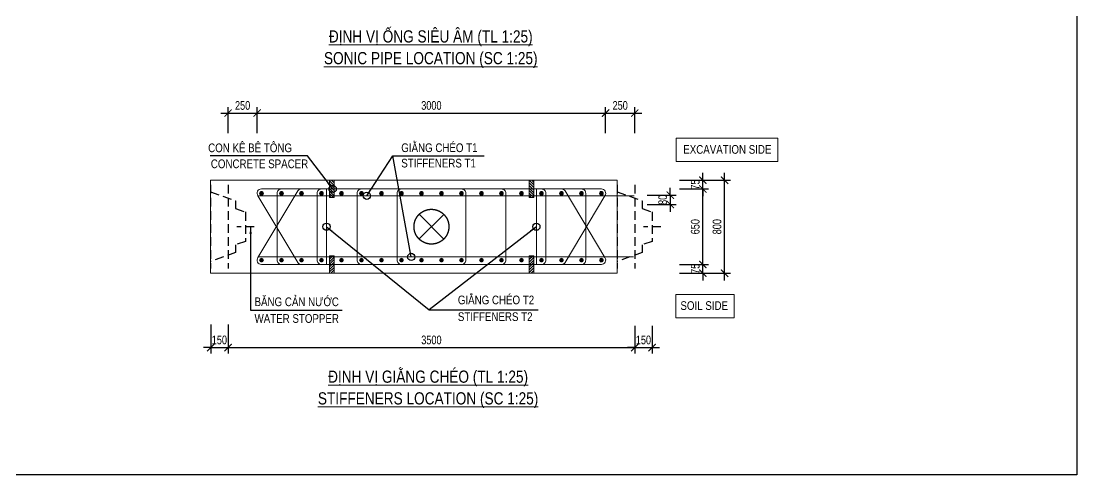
# Model space of a CAD drawing. Header units: millimetres. Extents: x 2746337 to 7547699, y -363432 to 15720.
# Drawn here: x 3111002 to 3147351, y -363432 to -347812 of the extents above; entities that cross this region are included whole.
import ezdxf
from ezdxf.enums import TextEntityAlignment as Align

# ---------------------------------------------------------------- set-up
doc = ezdxf.new("R2010")
doc.units = ezdxf.units.MM
doc.header["$LTSCALE"] = 1200
doc.header["$PDMODE"] = 3
doc.linetypes.add('CENTER', pattern=[2, 1.25, -0.25, 0.25, -0.25])
doc.linetypes.add('HIDDEN', pattern=[0.375, 0.25, -0.125])
for name, color, linetype, lineweight in [('5', 5, 'Continuous', 13), ('BOUND', 3, 'Continuous', 20), ('CWS', 8, 'HIDDEN', 9), ('ENOTE', 2, 'Continuous', 15), ('GRID', 74, 'CENTER', 15), ('K-THUOC', 1, 'Continuous', 18), ('LEADER', 8, 'Continuous', 9), ('MCT', 6, 'Continuous', 20), ('T2HI', 4, 'HIDDEN', 13), ('TEXTMA', 2, 'Continuous', 13), ('TEXTVN', 2, 'Continuous', 20), ('TIE', 4, 'Continuous', 13)]:
    doc.layers.add(name, color=color, linetype=linetype, lineweight=lineweight)
for name, color, linetype in [('CDC.04.HIDDEN', 8, 'HIDDEN'), ('CDC.11.NOTE', 8, 'Continuous'), ('MIE', 5, 'HIDDEN')]:
    doc.layers.add(name, color=color, linetype=linetype)
doc.styles.add('DB_Arial', font='arial.ttf', dxfattribs={"width": 0.8})
doc.styles.add('SMTEXT', font='arial.ttf', dxfattribs={"width": 0.75})
doc.dimstyles.new('BSV1-100', dxfattribs={"dimtxt": 300, "dimasz": 250, "dimexe": 200, "dimexo": 0, "dimgap": 108, "dimtad": 1, "dimdec": 0, "dimdsep": 46, "dimtxsty": 'SMTEXT', "dimblk": 'ARCHTICK', "dimcen": 100, "dimdle": 250, "dimclrd": 256, "dimclre": 256, "dimclrt": 1, "dimadec": 0, "dimazin": 0, "dimtfac": 1, "dimtdec": 0, "dimtix": 1, "dimtmove": 2, "dimatfit": 3, "dimfxl": 720, "dimfxlon": 1, "dimtolj": 1, "dimtzin": 0, "dimarcsym": 0})
doc.dimstyles.new('BSV25', dxfattribs={"dimtxt": 300, "dimasz": 250, "dimexe": 200, "dimexo": 0, "dimgap": 108, "dimtad": 1, "dimdec": 0, "dimlfac": 0.25, "dimdsep": 46, "dimtxsty": 'SMTEXT', "dimblk": 'ARCHTICK', "dimcen": 100, "dimdle": 250, "dimclrd": 256, "dimclre": 256, "dimclrt": 2, "dimadec": 0, "dimazin": 0, "dimtfac": 1, "dimtdec": 0, "dimtix": 1, "dimtmove": 2, "dimatfit": 3, "dimfxl": 800, "dimfxlon": 1, "dimtolj": 1, "dimtzin": 0, "dimarcsym": 0})

# ---------------------------------------------------------------- blocks, each defined once
blk = doc.blocks.new('cws800')
at = {"layer": 'CDC.04.HIDDEN'}
for p, q in [((-600, 1440), (-600, -1440)), ((0, 1440), (0, -1440))]:
    blk.add_line(p, q, dxfattribs=at)
for points in [[(0, 1200), (-860, 888), (-860, 627), (-1200, 507), (-1200, -507), (-860, -627), (-860, -888), (0, -1200)], [(-1500, 0), (-900, 0)]]:
    blk.add_lwpolyline(points, dxfattribs=at)
blk = doc.blocks.new('_ArchTick')
at = {"color": 0, "linetype": 'ByBlock', "const_width": 0.15}
blk.add_lwpolyline([(-0.5, -0.5), (0.5, 0.5)], dxfattribs=at)
blk = doc.blocks.new('*D2010')
at = {"layer": 'Defpoints', "color": 0, "transparency": 16777216}
for p in [(3117528, -356489), (3118128, -356329), (3118128, -359051)]:
    blk.add_point(p, dxfattribs=at)
at = {"layer": 'K-THUOC', "lineweight": -2, "transparency": 16777216}
for p, q in [((3117528, -358251), (3117528, -359251)), ((3118128, -358251), (3118128, -359251)), ((3117528, -359051), (3117278, -359051)), ((3117528, -359051), (3118128, -359051)), ((3118128, -359051), (3118378, -359051))]:
    blk.add_line(p, q, dxfattribs=at)
at = {"layer": 'K-THUOC', "lineweight": -2, "transparency": 16777216, "xscale": 250, "yscale": 250, "zscale": 250}
blk.add_blockref('_ArchTick', (3117528, -359051), dxfattribs=at)
at = {"layer": 'K-THUOC', "lineweight": -2, "transparency": 16777216, "xscale": 250, "yscale": 250, "zscale": 250, "rotation": 180}
blk.add_blockref('_ArchTick', (3118128, -359051), dxfattribs=at)
at = {"layer": 'K-THUOC', "color": 2, "transparency": 16777216, "insert": (3117828, -358789), "char_height": 300, "attachment_point": 5, "style": 'SMTEXT'}
blk.add_mtext('\\A1;150', dxfattribs=at)
blk = doc.blocks.new('*D2011')
at = {"layer": 'Defpoints', "color": 0, "transparency": 16777216}
for p in [(3132128, -358301), (3132728, -358301), (3132728, -359051)]:
    blk.add_point(p, dxfattribs=at)
at = {"layer": 'K-THUOC', "lineweight": -2, "transparency": 16777216}
for p, q in [((3132128, -358301), (3132128, -359251)), ((3132728, -358301), (3132728, -359251)), ((3132128, -359051), (3131878, -359051)), ((3132128, -359051), (3132728, -359051)), ((3132728, -359051), (3132978, -359051))]:
    blk.add_line(p, q, dxfattribs=at)
at = {"layer": 'K-THUOC', "lineweight": -2, "transparency": 16777216, "xscale": 250, "yscale": 250, "zscale": 250}
blk.add_blockref('_ArchTick', (3132128, -359051), dxfattribs=at)
at = {"layer": 'K-THUOC', "lineweight": -2, "transparency": 16777216, "xscale": 250, "yscale": 250, "zscale": 250, "rotation": 180}
blk.add_blockref('_ArchTick', (3132728, -359051), dxfattribs=at)
at = {"layer": 'K-THUOC', "color": 2, "transparency": 16777216, "insert": (3132428, -358789), "char_height": 300, "attachment_point": 5, "style": 'SMTEXT'}
blk.add_mtext('\\A1;150', dxfattribs=at)
blk = doc.blocks.new('*D2012')
at = {"layer": 'Defpoints', "color": 0, "transparency": 16777216}
for p in [(3119128, -350977), (3118128, -351668), (3119128, -351668)]:
    blk.add_point(p, dxfattribs=at)
at = {"layer": 'K-THUOC', "lineweight": -2, "transparency": 16777216}
for p, q in [((3117878, -350977), (3119378, -350977)), ((3118128, -351668), (3118128, -350777)), ((3119128, -351668), (3119128, -350777))]:
    blk.add_line(p, q, dxfattribs=at)
at = {"layer": 'K-THUOC', "lineweight": -2, "transparency": 16777216, "xscale": 250, "yscale": 250, "zscale": 250, "rotation": 180}
blk.add_blockref('_ArchTick', (3118128, -350977), dxfattribs=at)
at = {"layer": 'K-THUOC', "lineweight": -2, "transparency": 16777216, "xscale": 250, "yscale": 250, "zscale": 250}
blk.add_blockref('_ArchTick', (3119128, -350977), dxfattribs=at)
at = {"layer": 'K-THUOC', "color": 2, "transparency": 16777216, "insert": (3118628, -350716), "char_height": 300, "attachment_point": 5, "style": 'SMTEXT'}
blk.add_mtext('\\A1;250', dxfattribs=at)
blk = doc.blocks.new('*D2013')
at = {"layer": 'Defpoints', "color": 0, "transparency": 16777216}
for p in [(3131126, -350977), (3119128, -351668), (3131126, -351668)]:
    blk.add_point(p, dxfattribs=at)
at = {"layer": 'K-THUOC', "lineweight": -2, "transparency": 16777216}
for p, q in [((3118878, -350977), (3131376, -350977)), ((3119128, -351668), (3119128, -350777)), ((3131126, -351668), (3131126, -350777))]:
    blk.add_line(p, q, dxfattribs=at)
at = {"layer": 'K-THUOC', "lineweight": -2, "transparency": 16777216, "xscale": 250, "yscale": 250, "zscale": 250, "rotation": 180}
blk.add_blockref('_ArchTick', (3119128, -350977), dxfattribs=at)
at = {"layer": 'K-THUOC', "lineweight": -2, "transparency": 16777216, "xscale": 250, "yscale": 250, "zscale": 250}
blk.add_blockref('_ArchTick', (3131126, -350977), dxfattribs=at)
at = {"layer": 'K-THUOC', "color": 2, "transparency": 16777216, "insert": (3125127, -350716), "char_height": 300, "attachment_point": 5, "style": 'SMTEXT'}
blk.add_mtext('\\A1;3000', dxfattribs=at)
blk = doc.blocks.new('*D2014')
at = {"layer": 'Defpoints', "color": 0, "transparency": 16777216}
for p in [(3118128, -356329), (3132128, -358301), (3132128, -359051)]:
    blk.add_point(p, dxfattribs=at)
at = {"layer": 'K-THUOC', "lineweight": -2, "transparency": 16777216}
for p, q in [((3118128, -358251), (3118128, -359251)), ((3132128, -358301), (3132128, -359251)), ((3117878, -359051), (3132378, -359051))]:
    blk.add_line(p, q, dxfattribs=at)
at = {"layer": 'K-THUOC', "lineweight": -2, "transparency": 16777216, "xscale": 250, "yscale": 250, "zscale": 250, "rotation": 180}
blk.add_blockref('_ArchTick', (3118128, -359051), dxfattribs=at)
at = {"layer": 'K-THUOC', "lineweight": -2, "transparency": 16777216, "xscale": 250, "yscale": 250, "zscale": 250}
blk.add_blockref('_ArchTick', (3132128, -359051), dxfattribs=at)
at = {"layer": 'K-THUOC', "color": 2, "transparency": 16777216, "insert": (3125128, -358789), "char_height": 300, "attachment_point": 5, "style": 'SMTEXT'}
blk.add_mtext('\\A1;3500', dxfattribs=at)
blk = doc.blocks.new('*D2015')
at = {"layer": 'Defpoints', "color": 0, "transparency": 16777216}
for p in [(3132128, -350977), (3131126, -351668), (3132128, -351668)]:
    blk.add_point(p, dxfattribs=at)
at = {"layer": 'K-THUOC', "lineweight": -2, "transparency": 16777216}
for p, q in [((3130876, -350977), (3132378, -350977)), ((3131126, -351668), (3131126, -350777)), ((3132128, -351668), (3132128, -350777))]:
    blk.add_line(p, q, dxfattribs=at)
at = {"layer": 'K-THUOC', "lineweight": -2, "transparency": 16777216, "xscale": 250, "yscale": 250, "zscale": 250, "rotation": 180}
blk.add_blockref('_ArchTick', (3131126, -350977), dxfattribs=at)
at = {"layer": 'K-THUOC', "lineweight": -2, "transparency": 16777216, "xscale": 250, "yscale": 250, "zscale": 250}
blk.add_blockref('_ArchTick', (3132128, -350977), dxfattribs=at)
at = {"layer": 'K-THUOC', "color": 2, "transparency": 16777216, "insert": (3131627, -350716), "char_height": 300, "attachment_point": 5, "style": 'SMTEXT'}
blk.add_mtext('\\A1;250', dxfattribs=at)
blk = doc.blocks.new('mct1')
at = {"lineweight": 9}
h = blk.add_hatch(color=256, dxfattribs=at)
h.dxf.hatch_style = 1
h.paths.add_polyline_path([(-16, 0, 1), (16, 0, 1)])
blk.add_circle((0, 0), 16, dxfattribs=at)
blk = doc.blocks.new('sp')
at = {"layer": '5', "lineweight": 20}
h = blk.add_hatch(dxfattribs=at)
h.set_pattern_fill('ANSI31', color=256, scale=500)
h.set_pattern_definition([(45, (0, 0), (-44.194, 44.194), [])])
h.paths.add_polyline_path([(80, 300), (-80, 300), (-80, -300), (80, -300)])
blk.add_lwpolyline([(-80, -300), (80, -300), (80, 300), (-80, 300)], close=True, dxfattribs=at)
blk = doc.blocks.new('*D2016')
at = {"layer": 'Defpoints', "color": 0, "transparency": 16777216}
for p in [(3133723, -353289), (3135223, -353289), (3133723, -356489)]:
    blk.add_point(p, dxfattribs=at)
at = {"layer": 'K-THUOC', "lineweight": -2, "transparency": 16777216}
for p, q in [((3134423, -353289), (3135423, -353289)), ((3135223, -356739), (3135223, -353039)), ((3134423, -356489), (3135423, -356489))]:
    blk.add_line(p, q, dxfattribs=at)
at = {"layer": 'K-THUOC', "lineweight": -2, "transparency": 16777216, "xscale": 250, "yscale": 250, "zscale": 250}
for p, rotation in [((3135223, -353289), 90), ((3135223, -356489), 270)]:
    blk.add_blockref('_ArchTick', p, dxfattribs=dict(at, rotation=rotation))
at = {"layer": 'K-THUOC', "color": 2, "transparency": 16777216, "insert": (3134962, -354889), "char_height": 300, "attachment_point": 5, "rotation": 90, "style": 'SMTEXT'}
blk.add_mtext('\\A1;800', dxfattribs=at)
blk = doc.blocks.new('*D2017')
at = {"layer": 'Defpoints', "color": 0, "transparency": 16777216}
for p in [(3133723, -356189), (3134473, -356189), (3133365, -356489)]:
    blk.add_point(p, dxfattribs=at)
at = {"layer": 'K-THUOC', "lineweight": -2, "transparency": 16777216}
for p, q in [((3133723, -356189), (3134673, -356189)), ((3134473, -356189), (3134473, -355939)), ((3134473, -356489), (3134473, -356189)), ((3133673, -356489), (3134673, -356489)), ((3134473, -356489), (3134473, -356739))]:
    blk.add_line(p, q, dxfattribs=at)
at = {"layer": 'K-THUOC', "lineweight": -2, "transparency": 16777216, "xscale": 250, "yscale": 250, "zscale": 250}
for p, rotation in [((3134473, -356189), 270), ((3134473, -356489), 90)]:
    blk.add_blockref('_ArchTick', p, dxfattribs=dict(at, rotation=rotation))
at = {"layer": 'K-THUOC', "color": 2, "transparency": 16777216, "insert": (3134212, -356339), "char_height": 300, "attachment_point": 5, "rotation": 90, "style": 'SMTEXT'}
blk.add_mtext('\\A1;75', dxfattribs=at)
blk = doc.blocks.new('*D2018')
at = {"layer": 'Defpoints', "color": 0, "transparency": 16777216}
for p in [(3133365, -353589), (3134473, -353589), (3133365, -356189)]:
    blk.add_point(p, dxfattribs=at)
at = {"layer": 'K-THUOC', "lineweight": -2, "transparency": 16777216}
for p, q in [((3133673, -353589), (3134673, -353589)), ((3134473, -356439), (3134473, -353339)), ((3133673, -356189), (3134673, -356189))]:
    blk.add_line(p, q, dxfattribs=at)
at = {"layer": 'K-THUOC', "lineweight": -2, "transparency": 16777216, "xscale": 250, "yscale": 250, "zscale": 250}
for p, rotation in [((3134473, -353589), 90), ((3134473, -356189), 270)]:
    blk.add_blockref('_ArchTick', p, dxfattribs=dict(at, rotation=rotation))
at = {"layer": 'K-THUOC', "color": 2, "transparency": 16777216, "insert": (3134212, -354889), "char_height": 300, "attachment_point": 5, "rotation": 90, "style": 'SMTEXT'}
blk.add_mtext('\\A1;650', dxfattribs=at)
blk = doc.blocks.new('*D2019')
at = {"layer": 'Defpoints', "color": 0, "transparency": 16777216}
for p in [(3133365, -353289), (3134473, -353289), (3133365, -353589)]:
    blk.add_point(p, dxfattribs=at)
at = {"layer": 'K-THUOC', "lineweight": -2, "transparency": 16777216}
for p, q in [((3133673, -353289), (3134673, -353289)), ((3134473, -353289), (3134473, -353039)), ((3134473, -353589), (3134473, -353289)), ((3133673, -353589), (3134673, -353589)), ((3134473, -353589), (3134473, -353839))]:
    blk.add_line(p, q, dxfattribs=at)
at = {"layer": 'K-THUOC', "lineweight": -2, "transparency": 16777216, "xscale": 250, "yscale": 250, "zscale": 250}
for p, rotation in [((3134473, -353289), 270), ((3134473, -353589), 90)]:
    blk.add_blockref('_ArchTick', p, dxfattribs=dict(at, rotation=rotation))
at = {"layer": 'K-THUOC', "color": 2, "transparency": 16777216, "insert": (3134212, -353439), "char_height": 300, "attachment_point": 5, "rotation": 90, "style": 'SMTEXT'}
blk.add_mtext('\\A1;75', dxfattribs=at)
blk = doc.blocks.new('*D2020')
at = {"layer": 'Defpoints', "color": 0, "transparency": 16777216}
for p in [(3132388, -353803), (3132388, -354123), (3133354, -354123)]:
    blk.add_point(p, dxfattribs=at)
at = {"layer": 'K-THUOC', "lineweight": -2, "transparency": 16777216}
for p, q in [((3133354, -353803), (3133354, -353553)), ((3132554, -353803), (3133554, -353803)), ((3133354, -353803), (3133354, -354123)), ((3132554, -354123), (3133554, -354123)), ((3133354, -354123), (3133354, -354373))]:
    blk.add_line(p, q, dxfattribs=at)
at = {"layer": 'K-THUOC', "lineweight": -2, "transparency": 16777216, "xscale": 250, "yscale": 250, "zscale": 250}
for p, rotation in [((3133354, -353803), 270), ((3133354, -354123), 90)]:
    blk.add_blockref('_ArchTick', p, dxfattribs=dict(at, rotation=rotation))
at = {"layer": 'K-THUOC', "color": 2, "transparency": 16777216, "insert": (3133093, -353963), "char_height": 300, "attachment_point": 5, "rotation": 90, "style": 'SMTEXT'}
blk.add_mtext('\\A1;80', dxfattribs=at)
blk = doc.blocks.new('tremie')
at = {"layer": 'MIE', "color": 74, "ltscale": 1000}
for p, q in [((424, -424), (-424, 424)), ((424, 424), (-424, -424))]:
    blk.add_line(p, q, dxfattribs=at)
at = {"layer": 'MIE', "ltscale": 500}
blk.add_circle((0, 0), 600, dxfattribs=at)

msp = doc.modelspace()

# ---------------------------------------------------------------- linework, layer by layer
msp.add_lwpolyline([(3053834.1, -286280), (3147351.4, -286280), (3147351.4, -363432.4), (3053834.1, -363432.4)], close=True)
at = {"layer": 'BOUND'}
msp.add_lwpolyline([(3117527.6, -356488.7), (3131527.6, -356488.7), (3131527.6, -353288.7), (3117527.6, -353288.7)], close=True, dxfattribs=at)
at = {"layer": 'ENOTE'}
for points in [[(3133559.7, -351846.2), (3137059.7, -351846.2), (3137059.7, -352646.2), (3133559.7, -352646.2)], [(3133549, -357222.8), (3135549, -357222.8), (3135549, -358022.8), (3133549, -358022.8)]]:
    msp.add_lwpolyline(points, close=True, dxfattribs=at)
at = {"layer": 'T2HI', "color": 1, "ltscale": 1000}
for p, q in [((3121516.2, -353588.7), (3121516.2, -356188.7)), ((3128741.6, -353588.7), (3128741.6, -356188.7)), ((3119154.1, -353823.8), (3132103.7, -353823.8)), ((3119170.2, -355930.3), (3132089.7, -355930.3))]:
    msp.add_line(p, q, dxfattribs=at)
at = {"layer": 'TIE', "lineweight": 20}
for points in [[(3120649.4, -353588.7, 0.244599), (3120526.6, -353652.7), (3119154.8, -355952.7, 0.6069433), (3119277.6, -356188.7), (3130980.2, -356188.7, 0.6069433), (3131103, -355952.7), (3129731.3, -353652.7, 0.244599), (3129608.4, -353588.7)], [(3129608.4, -356188.7, 0.244599), (3129731.3, -356124.8), (3131103, -353824.8, 0.6069433), (3130980.2, -353588.7), (3119277.6, -353588.7, 0.6069433), (3119154.8, -353824.8), (3120526.6, -356124.8, 0.244599), (3120649.4, -356188.7)]]:
    msp.add_lwpolyline(points, format="xyb", dxfattribs=at)
at = {"layer": 'TIE'}
for points in [[(3120416, -356188.7), (3119966, -356188.7, -0.4142136), (3119816, -356038.7), (3119816, -353738.7, -0.4142136), (3119966, -353588.7), (3120416, -353588.7)], [(3121792.8, -356188.7), (3121342.8, -356188.7, -0.4142136), (3121192.8, -356038.7), (3121192.8, -353738.7, -0.4142136), (3121342.8, -353588.7), (3121792.8, -353588.7)], [(3123169.6, -356188.7), (3122719.6, -356188.7, -0.4142136), (3122569.6, -356038.7), (3122569.6, -353738.7, -0.4142136), (3122719.6, -353588.7), (3123169.6, -353588.7)], [(3124546.3, -356188.7), (3124096.3, -356188.7, -0.4142136), (3123946.3, -356038.7), (3123946.3, -353738.7, -0.4142136), (3124096.3, -353588.7), (3124546.3, -353588.7)], [(3125711.5, -356188.7), (3126161.5, -356188.7, 0.4142136), (3126311.5, -356038.7), (3126311.5, -353738.7, 0.4142136), (3126161.5, -353588.7), (3125711.5, -353588.7)], [(3127088.3, -356188.7), (3127538.3, -356188.7, 0.4142136), (3127688.3, -356038.7), (3127688.3, -353738.7, 0.4142136), (3127538.3, -353588.7), (3127088.3, -353588.7)], [(3128465, -356188.7), (3128915, -356188.7, 0.4142136), (3129065, -356038.7), (3129065, -353738.7, 0.4142136), (3128915, -353588.7), (3128465, -353588.7)], [(3129841.8, -356188.7), (3130291.8, -356188.7, 0.4142136), (3130441.8, -356038.7), (3130441.8, -353738.7, 0.4142136), (3130291.8, -353588.7), (3129841.8, -353588.7)]]:
    msp.add_lwpolyline(points, format="xyb", dxfattribs=at)

# ---------------------------------------------------------------- block references
at = {"layer": 'CWS', "xscale": -1}
for p in [(3117527.6, -354888.7), (3131527.6, -354888.7)]:
    msp.add_blockref('cws800', p, dxfattribs=at)
at = {"layer": 'ENOTE', "xscale": -1}
for p in [(3121700.1, -353588.7), (3128578.6, -353588.7)]:
    msp.add_blockref('sp', p, dxfattribs=at)
at = {"layer": 'ENOTE', "rotation": 180}
for p in [(3121700.1, -356188.7), (3128578.6, -356188.7)]:
    msp.add_blockref('sp', p, dxfattribs=at)
at = {"layer": 'GRID', "rotation": 269.672406155841}
msp.add_blockref('tremie', (3125128.9, -354888.7), dxfattribs=at)
at = {"layer": 'MCT', "xscale": -4, "yscale": 4, "zscale": 4, "rotation": 180}
for p in [(3119277.6, -353738.7), (3119966, -353738.7), (3120654.4, -353738.7), (3121342.8, -353738.7), (3122031.2, -353738.7), (3122719.6, -353738.7), (3123408, -353738.7), (3124096.3, -353738.7), (3124784.7, -353738.7), (3125473.1, -353738.7), (3126161.5, -353738.7), (3126849.9, -353738.7), (3127538.3, -353738.7), (3128226.6, -353738.7), (3128915, -353738.7), (3129603.4, -353738.7), (3130291.8, -353738.7), (3130980.2, -353738.7)]:
    msp.add_blockref('mct1', p, dxfattribs=at)
at = {"layer": 'MCT', "xscale": 4, "yscale": 4, "zscale": 4}
for p in [(3119277.6, -356038.7), (3119966, -356038.7), (3120654.4, -356038.7), (3121342.8, -356038.7), (3122031.2, -356038.7), (3122719.6, -356038.7), (3123408, -356038.7), (3124096.3, -356038.7), (3124784.7, -356038.7), (3125473.1, -356038.7), (3126161.5, -356038.7), (3126849.9, -356038.7), (3127538.3, -356038.7), (3128226.6, -356038.7), (3128915, -356038.7), (3129603.4, -356038.7), (3130291.8, -356038.7), (3130980.2, -356038.7)]:
    msp.add_blockref('mct1', p, dxfattribs=at)

# ---------------------------------------------------------------- texts
at = {"layer": 'TEXTMA', "style": 'DB_Arial', "width": 0.8}
for s, p in [('BĂNG CẢN NƯỚC', (3119038.9, -357623.7)), ('WATER STOPPER', (3119038.9, -358198.7))]:
    msp.add_text(s, height=300, rotation=360, dxfattribs=at).set_placement(p)
at = {"layer": 'TEXTVN', "style": 'DB_Arial', "width": 0.8}
for s, p in [('%%UĐỊNH VỊ ỐNG SIÊU ÂM (TL 1:25)', (3125105.8, -348337.8)), ('%%USONIC PIPE LOCATION (SC 1:25)', (3125105.8, -349137.8)), ('%%UĐỊNH VỊ GIẰNG CHÉO (TL 1:25)', (3125013.8, -360050.6)), ('%%USTIFFENERS LOCATION (SC 1:25)', (3125013.8, -360850.6))]:
    msp.add_text(s, height=420, rotation=360, dxfattribs=at).set_placement(p, align=Align.MIDDLE)
for s, p in [('CON KÊ BÊ TÔNG', (3117440.6, -352323.9)), ('GIẰNG CHÉO T1', (3124090, -352319.7)), (' CONCRETE SPACER', (3117440.6, -352873.9)), ('STIFFENERS T1', (3124090, -352849.7)), ('GIẰNG CHÉO T2', (3126038.7, -357560.6)), ('STIFFENERS T2', (3126038.7, -358135.6))]:
    msp.add_text(s, height=300, rotation=360, dxfattribs=at).set_placement(p)
msp.add_text('EXCAVATION SIDE', height=300, dxfattribs=at).set_placement((3133798.9, -352377.9))
msp.add_text('SOIL SIDE', height=300, dxfattribs=at).set_placement((3135341.2, -357754.5), align=Align.RIGHT)

# ---------------------------------------------------------------- dimensions: what is measured, and where the dimension line sits
at = {"layer": 'K-THUOC'}
for base, p1, p2, picture, middle in [((3119127.6, -350977), (3118127.6, -351668.1), (3119127.6, -351668.1), '*D2012', (3118627.6, -350715.9)), ((3131126.2, -350977), (3119127.6, -351668.1), (3131126.2, -351668.1), '*D2013', (3125126.9, -350715.7)), ((3132127.6, -350977), (3131126.2, -351668.1), (3132127.6, -351668.1), '*D2015', (3131626.9, -350715.9)), ((3118127.6, -359050.6), (3117527.6, -356488.7), (3118127.6, -356329), '*D2010', (3117827.6, -358789.4)), ((3132127.6, -359050.6), (3118127.6, -356329), (3132127.6, -358300.6), '*D2014', (3125127.6, -358789.3)), ((3132727.6, -359050.6), (3132127.6, -358300.6), (3132727.6, -358300.6), '*D2011', (3132427.6, -358789.4))]:
    dim = msp.add_linear_dim(base=base, p1=p1, p2=p2, dimstyle='BSV25', dxfattribs=at)
    dim.commit()
    dim.dimension.update_dxf_attribs({"geometry": picture, "text_midpoint": middle})
for base, p1, p2, picture, middle in [((3134472.9, -353288.7), (3133364.9, -353588.7), (3133364.9, -353288.7), '*D2019', (3134212.4, -353438.7)), ((3135222.9, -353288.7), (3133722.9, -356488.7), (3133722.9, -353288.7), '*D2016', (3134961.8, -354888.7)), ((3133354.1, -354122.7), (3132387.6, -353802.7), (3132387.6, -354122.7), '*D2020', (3133092.9, -353962.7)), ((3134472.9, -353588.7), (3133364.9, -356188.7), (3133364.9, -353588.7), '*D2018', (3134211.8, -354888.7)), ((3134472.9, -356188.7), (3133364.9, -356488.7), (3133722.9, -356188.7), '*D2017', (3134212.4, -356338.7))]:
    dim = msp.add_linear_dim(base=base, p1=p1, p2=p2, angle=90, dimstyle='BSV25', dxfattribs=at)
    dim.commit()
    dim.dimension.update_dxf_attribs({"geometry": picture, "text_midpoint": middle})

# ---------------------------------------------------------------- leaders
at = {"layer": 'CDC.11.NOTE'}
msp.add_leader([(3118904.5, -354888.7), (3118904.5, -357764.1), (3122057.9, -357764.1)], dimstyle='BSV1-100', override={"dimgap": 108, "dimtad": 0}, dxfattribs=at)
at = {"layer": 'LEADER'}
for points in [[(3121728.5, -353588.7), (3120860.2, -352453.5), (3117511.7, -352453.5)], [(3122906.2, -353823.8), (3123797.7, -352443.8), (3126943.7, -352443.8)], [(3124433.7, -355930.3), (3123797.7, -352443.8), (3126943.7, -352443.8)], [(3121516.2, -354888.7), (3125055.2, -357752.6), (3128807.4, -357752.6)], [(3128741.6, -354888.7), (3125055.2, -357752.6)]]:
    msp.add_leader(points, dimstyle='BSV25', override={"dimldrblk": 'Origin'}, dxfattribs=at)

doc.saveas('drawing.dxf')
